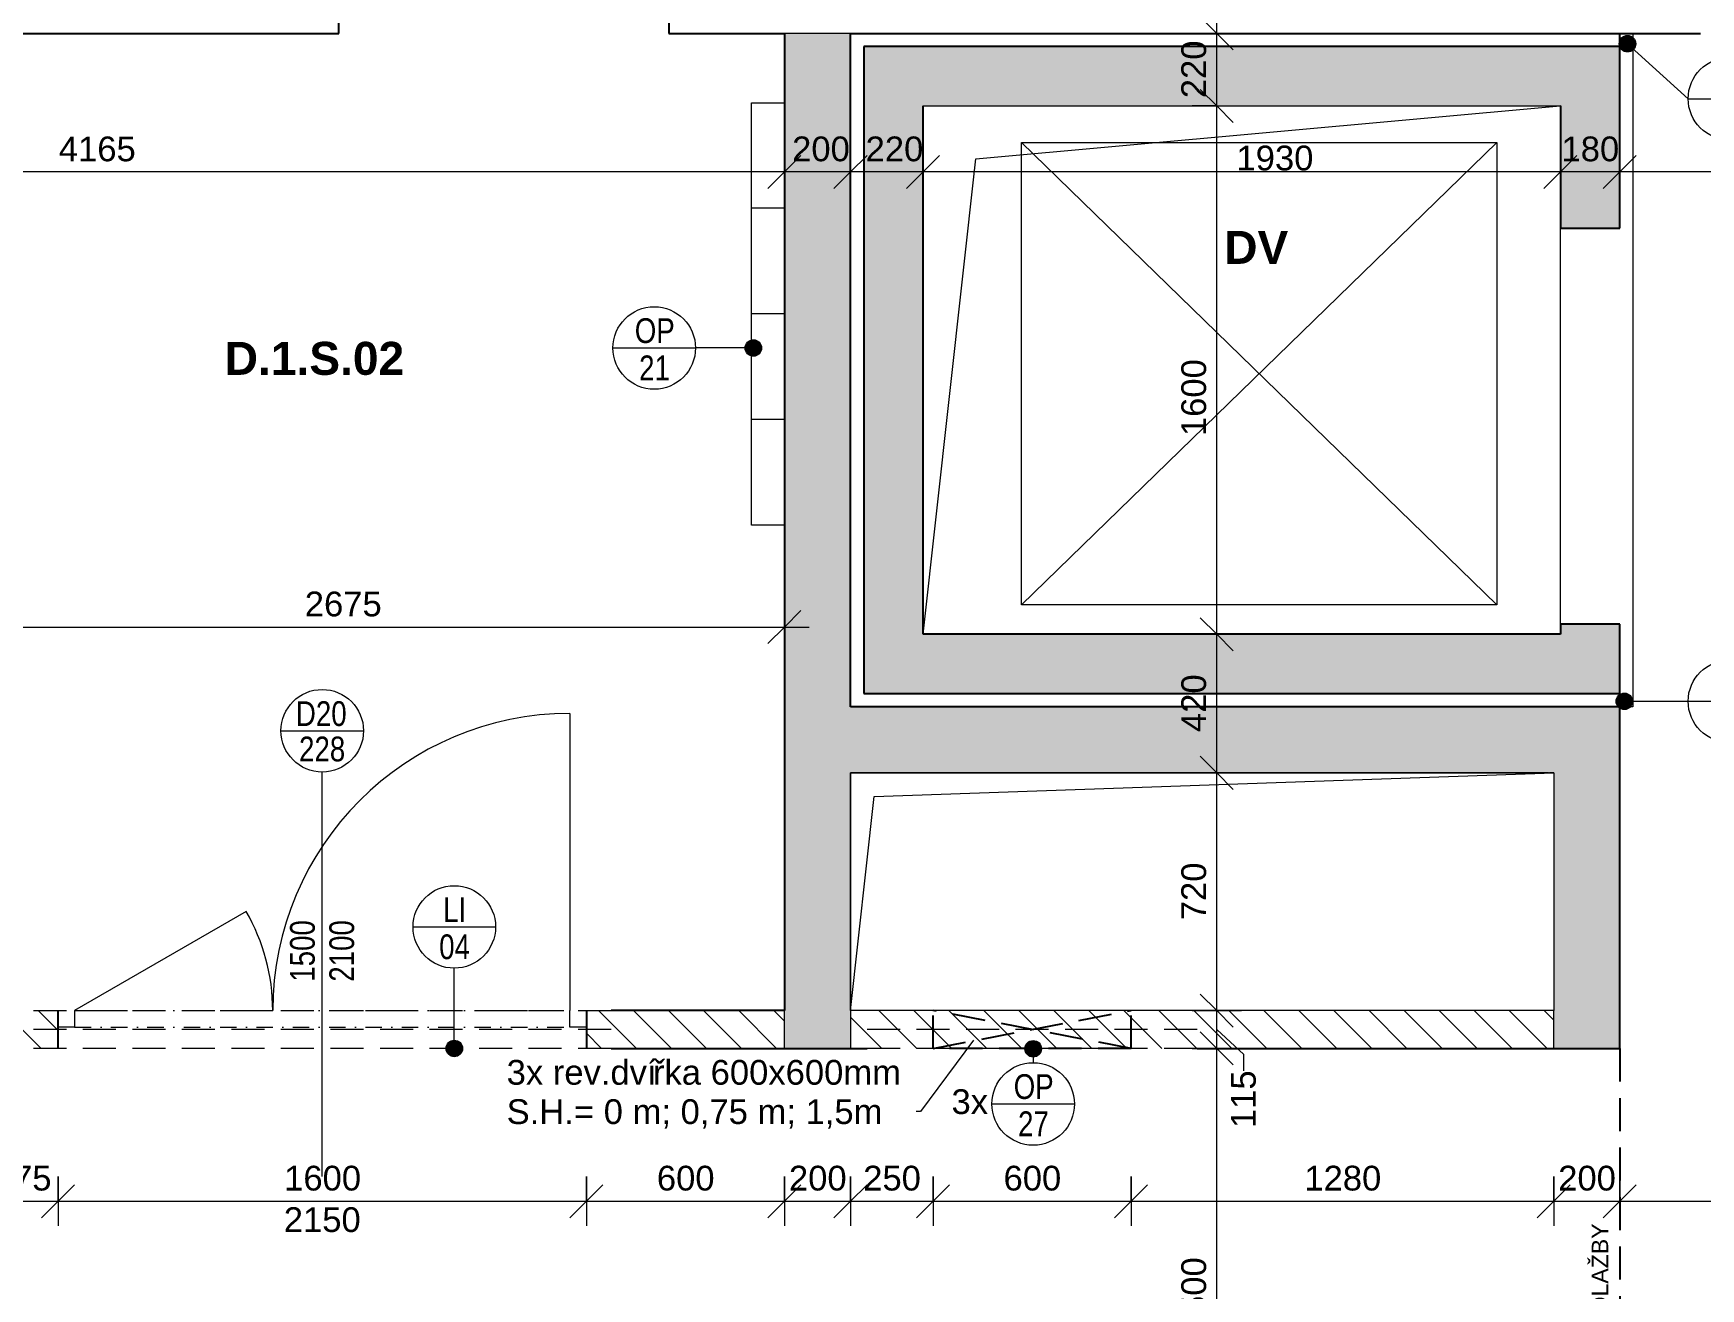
# Model space of a CAD drawing. Header units: millimetres. Extents: x -7705 to 38927, y -2985 to 72287.
# Drawn here: x 1673 to 6723, y 64927 to 68730 of the extents above; entities that cross this region are included whole.
import ezdxf

# ---------------------------------------------------------------- set-up
doc = ezdxf.new("R2010")
doc.units = ezdxf.units.MM
doc.linetypes.add('HA_Dash_3mm-S1mm', pattern=[150, 100, -50])
doc.linetypes.add('HA_DashDot_2_2mm-S0_6mm', pattern=[110, 50, -30, 0, -30])
for name, color, linetype, lineweight in [('A-____-____-DIMS', 9, 'Continuous', 5), ('A-____-____-DIMS-50', 9, 'Continuous', 5), ('A-AREA-____-IDEN', 9, 'Continuous', 9), ('A-AREA-____-OTLN', 9, 'Continuous', 5), ('A-DETL-____-HDLN', 9, 'HA_Dash_3mm-S1mm', 25), ('A-DETL-____-THIN', 9, 'Continuous', 9), ('A-DETL-GENF-OTLN', 9, 'Continuous', 9), ('A-DOOR-____-IDEN', 9, 'Continuous', 9), ('A-DOOR-____-MCUT', 9, 'HA_DashDot_2_2mm-S0_6mm', 9), ('A-DOOR-____-OTLN', 9, 'Continuous', 9), ('A-DOOR-FRAM-MCUT', 9, 'Continuous', 9), ('A-FLOR-____-OTLN', 9, 'Continuous', 9), ('A-GENM-____-HDLN', 9, 'HA_Dash_3mm-S1mm', 9), ('A-GENM-____-IDEN', 9, 'Continuous', 9), ('A-GENM-____-MCUT', 9, 'Continuous', 25), ('A-GENM-____-OTLN', 9, 'Continuous', 9), ('A-WALL-____-MCUT', 9, 'Continuous', 25), ('A-WALL-____-PATT', 9, 'Continuous', 25), ('G-____-____-TEXT', 9, 'Continuous', 5), ('I-WALL-____-MCUT', 9, 'Continuous', 25)]:
    doc.layers.add(name, color=color, linetype=linetype, lineweight=lineweight)
doc.styles.add('Arial_1', font='arial.ttf', dxfattribs={"height": 75})
doc.styles.add('Arial_2', font='arial.ttf', dxfattribs={"width": 0.8, "height": 75})
doc.styles.add('Arial_3', font='arial.ttf', dxfattribs={"height": 50})
doc.styles.add('Arial_B', font='arialbd.ttf', dxfattribs={"height": 100})
doc.dimstyles.new('Inner_Dimensions', dxfattribs={"dimscale": 304.8, "dimtxt": 76.519455, "dimasz": 0.328084, "dimexe": 0.246063, "dimexo": 0.0625, "dimgap": 0.032808, "dimtad": 1, "dimdec": 0, "dimzin": 0, "dimdsep": 46, "dimtxsty": 'Arial_1', "dimblk1": 'OBLIQUE', "dimblk2": 'OBLIQUE', "dimsah": 1, "dimcen": 0.09, "dimdle": 0.246063, "dimazin": 0, "dimtfac": 1, "dimtdec": 4, "dimtix": 1, "dimtmove": 0, "dimatfit": 3, "dimfxl": 0.246063, "dimfxlon": 1, "dimtvp": 1, "dimtolj": 1, "dimtzin": 0, "dimlwd": 9, "dimlwe": 9, "dimarcsym": 2})
doc.dimstyles.new('Inner_Dimensions_1', dxfattribs={"dimscale": 304.8, "dimtxt": 76.519455, "dimasz": 0.328084, "dimexe": 0.246063, "dimexo": 0.0625, "dimgap": 0.032808, "dimtad": 1, "dimdec": 0, "dimzin": 0, "dimdsep": 46, "dimtxsty": 'Arial_1', "dimblk1": 'OBLIQUE', "dimblk2": 'OBLIQUE', "dimsah": 1, "dimcen": 0.09, "dimdle": 0.246063, "dimazin": 0, "dimtfac": 1, "dimtdec": 4, "dimtix": 1, "dimtmove": 2, "dimatfit": 3, "dimfxl": 0.246063, "dimfxlon": 1, "dimtvp": 1, "dimtolj": 1, "dimtzin": 0, "dimlwd": 9, "dimlwe": 9, "dimarcsym": 2})
doc.dimstyles.new('Inner_Dimensions_2', dxfattribs={"dimscale": 304.8, "dimtxt": 76.519455, "dimasz": 0.328084, "dimexe": 0.246063, "dimexo": 0.0625, "dimgap": 0.032808, "dimtad": 1, "dimdec": 0, "dimzin": 0, "dimdsep": 46, "dimtxsty": 'Arial_1', "dimblk1": 'OBLIQUE', "dimblk2": 'OBLIQUE', "dimsah": 1, "dimcen": 0.09, "dimdle": 0.246063, "dimazin": 0, "dimtfac": 1, "dimtdec": 4, "dimtix": 1, "dimtmove": 1, "dimatfit": 3, "dimfxl": 0.246063, "dimfxlon": 1, "dimtvp": 1, "dimtolj": 1, "dimtzin": 0, "dimlwd": 9, "dimlwe": 9, "dimarcsym": 2})
pattern_1 = [(135, (0, 0), (-53.03301, -53.03301), [])]

# ---------------------------------------------------------------- blocks, each defined once
blk = doc.blocks.new('HA_DR_Double_Swing_Solid_wCasing - In_OBJ_1500x2100_900-1771115-DPS_1NP-D')
at = {"layer": 'A-DOOR-____-MCUT'}
for p, q in [((-750, 57.5), (750, 57.5)), ((-750, 7.5), (750, 7.5))]:
    blk.add_line(p, q, dxfattribs=at)
at = {"layer": 'A-DOOR-____-OTLN', "lineweight": 5}
for p, q in [((750, 957.5), (750, 57.5)), ((-230.4, 357.5), (-749.9, 57.5))]:
    blk.add_line(p, q, dxfattribs=at)
for centre, radius, start, end in [((750, 57.5), 900, 90, 180), ((-750, 57.5), 600, 0, 30)]:
    blk.add_arc(centre, radius, start, end, dxfattribs=at)
at = {"layer": 'A-DOOR-FRAM-MCUT'}
for p, q in [((-750, 57.5), (-750, 7.5)), ((750, 7.5), (750, 57.5)), ((-750, 7.5), (-800, 7.5)), ((800, 7.5), (750, 7.5))]:
    blk.add_line(p, q, dxfattribs=at)
blk = doc.blocks.new('HA_GM_Shaft_Rectangle - Default-1938920-DPS_1NP-D')
at = {"layer": 'A-DETL-GENF-OTLN'}
for p, q in [((160, -160), (1930, 0)), ((0, -1600.2), (160, -160))]:
    blk.add_line(p, q, dxfattribs=at)
at = {"layer": 'A-GENM-____-OTLN'}
for p, q in [((0, -1600.2), (0, 0)), ((0, 0), (1930, 0)), ((1930, 0), (1930, -1600.2)), ((1930, -1600.2), (0, -1600.2))]:
    blk.add_line(p, q, dxfattribs=at)
blk = doc.blocks.new('TB_Porotherm KP11_5_1750mm - TB_Porotherm KP11_5_1750mm-1842302-DPS_1NP-D')
at = {"layer": 'A-GENM-____-HDLN'}
for p, q in [((-875, 57.5), (875, 57.5)), ((-875, 0), (875, 0)), ((875, -57.5), (-875, -57.5))]:
    blk.add_line(p, q, dxfattribs=at)
blk = doc.blocks.new('HA_GM_Shaft_Rectangle - Default-1943181-DPS_1NP-D')
at = {"layer": 'A-DETL-GENF-OTLN'}
for p, q in [((72, -72), (2130, 0)), ((0, -720), (72, -72))]:
    blk.add_line(p, q, dxfattribs=at)
at = {"layer": 'A-GENM-____-OTLN'}
for p, q in [((0, -720), (0, 0)), ((0, 0), (2130, 0)), ((2130, 0), (2130, -720)), ((2130, -720), (0, -720))]:
    blk.add_line(p, q, dxfattribs=at)
blk = doc.blocks.new('HA_GM_Opening_Rectangle_WallBased - Default-1970107-DPS_1NP-D')
at = {"layer": 'A-GENM-____-MCUT', "linetype": 'HA_Dash_3mm-S1mm'}
for p, q in [((-175, 57.5), (424.7, -57.5)), ((-175, 57.5), (-175, -57.5)), ((-175, 57.5), (425, 57.5)), ((425, 57.5), (-174.7, -57.5)), ((425, 57.5), (425, -57.5))]:
    blk.add_line(p, q, dxfattribs=at)
blk = doc.blocks.new('TB_Porotherm KP11_5_1000mm - TB_Porotherm KP11_5_1000mm-V9-DPS_1NP-D')
at = {"layer": 'A-GENM-____-HDLN'}
for p, q in [((-500, 57.5), (500, 57.5)), ((-500, 0), (500, 0))]:
    blk.add_line(p, q, dxfattribs=at)
blk = doc.blocks.new('DIMBLOCK52-DPS_1NP-D')
at = {"layer": 'A-____-____-DIMS-50', "lineweight": 9}
for p, q in [((5257.6, 65654.9), (5207.6, 65704.9)), ((5182.6, 65654.9), (5332.6, 65654.9)), ((5257.6, 65654.9), (5182.6, 65654.9)), ((5257.6, 64154.9), (5257.6, 65654.9)), ((5257.6, 65654.9), (5307.6, 65604.9)), ((5257.6, 64154.9), (5207.6, 64204.9)), ((5182.6, 64154.9), (5332.6, 64154.9)), ((5257.6, 64154.9), (5182.6, 64154.9)), ((5257.6, 64154.9), (5307.6, 64104.9))]:
    blk.add_line(p, q, dxfattribs=at)
at = {"layer": 'A-____-____-DIMS-50', "color": 0, "lineweight": 9, "insert": (5150.2, 64789.5), "char_height": 75, "width": 276.883, "attachment_point": 1, "rotation": 90, "line_spacing_factor": 0.941778, "style": 'Arial_1'}
blk.add_mtext('1500', dxfattribs=at)
blk = doc.blocks.new('_Oblique')
at = {"color": 0, "linetype": 'ByBlock', "lineweight": -2}
blk.add_line((-0.5, -0.5), (0.5, 0.5), dxfattribs=at)
blk = doc.blocks.new('DIMBLOCK53-DPS_1NP-D')
at = {"layer": 'A-____-____-DIMS-50', "lineweight": 9}
for p, q in [((5257.6, 65769.9), (5207.6, 65819.9)), ((5182.6, 65769.9), (5332.6, 65769.9)), ((5257.6, 65769.9), (5182.6, 65769.9)), ((5257.6, 65654.9), (5257.6, 65769.9)), ((5257.6, 65769.9), (5307.6, 65719.9)), ((5257.6, 65654.9), (5207.6, 65704.9)), ((5339.1, 65636.9), (5257.6, 65712.4)), ((5182.6, 65654.9), (5332.6, 65654.9)), ((5257.6, 65654.9), (5182.6, 65654.9)), ((5257.6, 65654.9), (5307.6, 65604.9)), ((5339.1, 65586.9), (5339.1, 65636.9))]:
    blk.add_line(p, q, dxfattribs=at)
at = {"layer": 'A-____-____-DIMS-50', "color": 0, "lineweight": 9, "insert": (5300.6, 65413.8), "char_height": 75, "width": 207.662, "attachment_point": 1, "rotation": 90, "line_spacing_factor": 0.941778, "style": 'Arial_1'}
blk.add_mtext('115', dxfattribs=at)
blk = doc.blocks.new('DIMBLOCK54-DPS_1NP-D')
at = {"layer": 'A-____-____-DIMS-50', "lineweight": 9}
for p, q in [((5257.6, 66489.9), (5207.6, 66539.9)), ((5182.6, 66489.9), (5332.6, 66489.9)), ((5257.6, 66489.9), (5182.6, 66489.9)), ((5257.6, 65769.9), (5257.6, 66489.9)), ((5257.6, 66489.9), (5307.6, 66439.9)), ((5257.6, 65769.9), (5207.6, 65819.9)), ((5182.6, 65769.9), (5332.6, 65769.9)), ((5257.6, 65769.9), (5182.6, 65769.9)), ((5257.6, 65769.9), (5307.6, 65719.9))]:
    blk.add_line(p, q, dxfattribs=at)
at = {"layer": 'A-____-____-DIMS-50', "color": 0, "lineweight": 9, "insert": (5150.2, 66043.4), "char_height": 75, "width": 207.662, "attachment_point": 1, "rotation": 90, "line_spacing_factor": 0.941778, "style": 'Arial_1'}
blk.add_mtext('720', dxfattribs=at)
blk = doc.blocks.new('DIMBLOCK55-DPS_1NP-D')
at = {"layer": 'A-____-____-DIMS-50', "lineweight": 9}
for p, q in [((5257.6, 66909.9), (5207.6, 66959.9)), ((5182.6, 66909.9), (5332.6, 66909.9)), ((5257.6, 66909.9), (5182.6, 66909.9)), ((5257.6, 66489.9), (5257.6, 66909.9)), ((5257.6, 66909.9), (5307.6, 66859.9)), ((5257.6, 66489.9), (5207.6, 66539.9)), ((5182.6, 66489.9), (5332.6, 66489.9)), ((5257.6, 66489.9), (5182.6, 66489.9)), ((5257.6, 66489.9), (5307.6, 66439.9))]:
    blk.add_line(p, q, dxfattribs=at)
at = {"layer": 'A-____-____-DIMS-50', "color": 0, "lineweight": 9, "insert": (5150.2, 66613.4), "char_height": 75, "width": 207.662, "attachment_point": 1, "rotation": 90, "line_spacing_factor": 0.941778, "style": 'Arial_1'}
blk.add_mtext('420', dxfattribs=at)
blk = doc.blocks.new('DIMBLOCK56-DPS_1NP-D')
at = {"layer": 'A-____-____-DIMS-50', "lineweight": 9}
for p, q in [((5257.6, 68509.9), (5207.6, 68559.9)), ((5182.6, 68509.9), (5332.6, 68509.9)), ((5257.6, 68509.9), (5182.6, 68509.9)), ((5257.6, 66909.9), (5257.6, 68509.9)), ((5257.6, 68509.9), (5307.6, 68459.9)), ((5257.6, 66909.9), (5207.6, 66959.9)), ((5182.6, 66909.9), (5332.6, 66909.9)), ((5257.6, 66909.9), (5182.6, 66909.9)), ((5257.6, 66909.9), (5307.6, 66859.9))]:
    blk.add_line(p, q, dxfattribs=at)
at = {"layer": 'A-____-____-DIMS-50', "color": 0, "lineweight": 9, "insert": (5150.2, 67509.9), "char_height": 75, "width": 276.883, "attachment_point": 1, "rotation": 90, "line_spacing_factor": 0.941778, "style": 'Arial_1'}
blk.add_mtext('1600', dxfattribs=at)
blk = doc.blocks.new('DIMBLOCK57-DPS_1NP-D')
at = {"layer": 'A-____-____-DIMS-50', "lineweight": 9}
for p, q in [((5257.6, 68509.9), (5257.6, 68804.9)), ((5257.6, 68729.9), (5207.6, 68779.9)), ((5182.6, 68729.9), (5332.6, 68729.9)), ((5257.6, 68729.9), (5182.6, 68729.9)), ((5257.6, 68729.9), (5307.6, 68679.9)), ((5257.6, 68509.9), (5207.6, 68559.9)), ((5182.6, 68509.9), (5332.6, 68509.9)), ((5257.6, 68509.9), (5182.6, 68509.9)), ((5257.6, 68509.9), (5307.6, 68459.9))]:
    blk.add_line(p, q, dxfattribs=at)
at = {"layer": 'A-____-____-DIMS-50', "color": 0, "lineweight": 9, "insert": (5150.2, 68533.4), "char_height": 75, "width": 207.662, "attachment_point": 1, "rotation": 90, "line_spacing_factor": 0.941778, "style": 'Arial_1'}
blk.add_mtext('220', dxfattribs=at)
blk = doc.blocks.new('DIMBLOCK65-DPS_1NP-D')
at = {"layer": 'A-____-____-DIMS-50', "lineweight": 9}
for p, q in [((6478.2, 68235.1), (6478.2, 68385.1)), ((8278.2, 68235.1), (8278.2, 68385.1)), ((6478.2, 68310.1), (6528.2, 68360.1)), ((8278.2, 68310.1), (8328.2, 68360.1)), ((6478.2, 68310.1), (6428.2, 68260.1)), ((8278.2, 68310.1), (6478.2, 68310.1)), ((6478.2, 68310.1), (6478.2, 68235.1)), ((8278.2, 68310.1), (8228.2, 68260.1)), ((8278.2, 68310.1), (8278.2, 68235.1))]:
    blk.add_line(p, q, dxfattribs=at)
at = {"layer": 'A-____-____-DIMS-50', "color": 0, "lineweight": 9, "insert": (7020.7, 68417.4), "char_height": 75, "width": 276.883, "attachment_point": 1, "line_spacing_factor": 0.941778, "style": 'Arial_1'}
blk.add_mtext('1800', dxfattribs=at)
blk = doc.blocks.new('DIMBLOCK66-DPS_1NP-D')
at = {"layer": 'A-____-____-DIMS-50', "lineweight": 9}
for p, q in [((6298.2, 68235.1), (6298.2, 68385.1)), ((6478.2, 68235.1), (6478.2, 68385.1)), ((6298.2, 68310.1), (6348.2, 68360.1)), ((6478.2, 68310.1), (6528.2, 68360.1)), ((6298.2, 68310.1), (6248.2, 68260.1)), ((6478.2, 68310.1), (6298.2, 68310.1)), ((6298.2, 68310.1), (6298.2, 68235.1)), ((6478.2, 68310.1), (6428.2, 68260.1)), ((6478.2, 68310.1), (6478.2, 68235.1))]:
    blk.add_line(p, q, dxfattribs=at)
at = {"layer": 'A-____-____-DIMS-50', "color": 0, "lineweight": 9, "insert": (6301.7, 68417.4), "char_height": 75, "width": 207.662, "attachment_point": 1, "line_spacing_factor": 0.941778, "style": 'Arial_1'}
blk.add_mtext('180', dxfattribs=at)
blk = doc.blocks.new('DIMBLOCK67-DPS_1NP-D')
at = {"layer": 'A-____-____-DIMS-50', "lineweight": 9}
for p, q in [((4368.2, 68235.1), (4368.2, 68385.1)), ((6298.2, 68235.1), (6298.2, 68385.1)), ((4368.2, 68310.1), (4418.2, 68360.1)), ((6298.2, 68310.1), (6348.2, 68360.1)), ((4368.2, 68310.1), (4318.2, 68260.1)), ((6298.2, 68310.1), (4368.2, 68310.1)), ((4368.2, 68310.1), (4368.2, 68235.1)), ((6298.2, 68310.1), (6248.2, 68260.1)), ((6298.2, 68310.1), (6298.2, 68235.1))]:
    blk.add_line(p, q, dxfattribs=at)
at = {"layer": 'A-____-____-DIMS-50', "color": 0, "lineweight": 9, "insert": (5317.2, 68389.8), "char_height": 75, "width": 276.883, "attachment_point": 1, "line_spacing_factor": 0.941778, "style": 'Arial_1'}
blk.add_mtext('1930', dxfattribs=at)
blk = doc.blocks.new('DIMBLOCK68-DPS_1NP-D')
at = {"layer": 'A-____-____-DIMS-50', "lineweight": 9}
for p, q in [((4148.2, 68235.1), (4148.2, 68385.1)), ((4368.2, 68235.1), (4368.2, 68385.1)), ((4148.2, 68310.1), (4198.2, 68360.1)), ((4368.2, 68310.1), (4418.2, 68360.1)), ((4148.2, 68310.1), (4098.2, 68260.1)), ((4368.2, 68310.1), (4148.2, 68310.1)), ((4148.2, 68310.1), (4148.2, 68235.1)), ((4368.2, 68310.1), (4318.2, 68260.1)), ((4368.2, 68310.1), (4368.2, 68235.1))]:
    blk.add_line(p, q, dxfattribs=at)
at = {"layer": 'A-____-____-DIMS-50', "color": 0, "lineweight": 9, "insert": (4193.9, 68417.4), "char_height": 75, "width": 207.662, "attachment_point": 1, "line_spacing_factor": 0.941778, "style": 'Arial_1'}
blk.add_mtext('220', dxfattribs=at)
blk = doc.blocks.new('DIMBLOCK69-DPS_1NP-D')
at = {"layer": 'A-____-____-DIMS-50', "lineweight": 9}
for p, q in [((3948.2, 68235.1), (3948.2, 68385.1)), ((4148.2, 68235.1), (4148.2, 68385.1)), ((3948.2, 68310.1), (3998.2, 68360.1)), ((4148.2, 68310.1), (4198.2, 68360.1)), ((3948.2, 68310.1), (3898.2, 68260.1)), ((4148.2, 68310.1), (3948.2, 68310.1)), ((3948.2, 68310.1), (3948.2, 68235.1)), ((4148.2, 68310.1), (4098.2, 68260.1)), ((4148.2, 68310.1), (4148.2, 68235.1))]:
    blk.add_line(p, q, dxfattribs=at)
at = {"layer": 'A-____-____-DIMS-50', "color": 0, "lineweight": 9, "insert": (3971.4, 68417.4), "char_height": 75, "width": 207.662, "attachment_point": 1, "line_spacing_factor": 0.941778, "style": 'Arial_1'}
blk.add_mtext('200', dxfattribs=at)
blk = doc.blocks.new('DIMBLOCK70-DPS_1NP-D')
at = {"layer": 'A-____-____-DIMS-50', "lineweight": 9}
for p, q in [((-216.8, 68235.1), (-216.8, 68385.1)), ((3948.2, 68235.1), (3948.2, 68385.1)), ((-216.8, 68310.1), (-166.8, 68360.1)), ((3948.2, 68310.1), (3998.2, 68360.1)), ((3948.2, 68310.1), (-291.8, 68310.1)), ((-216.8, 68310.1), (-266.8, 68260.1)), ((-216.8, 68310.1), (-216.8, 68235.1)), ((3948.2, 68310.1), (3898.2, 68260.1)), ((3948.2, 68310.1), (3948.2, 68235.1))]:
    blk.add_line(p, q, dxfattribs=at)
at = {"layer": 'A-____-____-DIMS-50', "color": 0, "lineweight": 9, "insert": (1750.3, 68417.4), "char_height": 75, "width": 276.883, "attachment_point": 1, "line_spacing_factor": 0.941778, "style": 'Arial_1'}
blk.add_mtext('4165', dxfattribs=at)
blk = doc.blocks.new('HA_TAG_Door_TypeMark_wDimensions - Scale50_Left with Bouble-921048-DPS_1NP-D')
at = {"layer": 'A-DOOR-____-IDEN'}
for p, q in [((-2.5, 22), (2.5, 22)), ((0, -5), (0, 19.5))]:
    blk.add_line(p, q, dxfattribs=at)
blk.add_circle((0, 22), 2.5, dxfattribs=at)
blk = doc.blocks.new('DIMBLOCK147-DPS_1NP-D')
at = {"layer": 'A-____-____-DIMS-50', "lineweight": 9}
for p, q in [((1273.2, 66856.6), (1273.2, 67006.6)), ((1273.2, 66931.6), (1323.2, 66981.6)), ((3948.2, 67006.6), (3948.2, 66856.6)), ((3948.2, 66931.6), (3948.2, 67006.6)), ((3948.2, 66931.6), (3998.2, 66981.6)), ((1273.2, 66931.6), (1223.2, 66881.6)), ((1273.2, 66931.6), (4023.2, 66931.6)), ((1273.2, 66931.6), (1273.2, 66856.6)), ((3948.2, 66931.6), (3898.2, 66881.6))]:
    blk.add_line(p, q, dxfattribs=at)
at = {"layer": 'A-____-____-DIMS-50', "color": 0, "lineweight": 9, "insert": (2495.3, 67038.9), "char_height": 75, "width": 276.883, "attachment_point": 1, "line_spacing_factor": 0.941778, "style": 'Arial_1'}
blk.add_mtext('2675', dxfattribs=at)
blk = doc.blocks.new('HA_TAG_GM_Products - Generic-588599-DPS_1NP-D')
at = {"layer": 'A-GENM-____-IDEN'}
blk.add_line((-2.5, 0), (2.5, 0), dxfattribs=at)
blk.add_circle((0, 0), 2.5, dxfattribs=at)
blk = doc.blocks.new('DIMBLOCK315-DPS_1NP-D')
at = {"layer": 'A-____-____-DIMS-50', "lineweight": 9}
for p, q in [((1273.2, 65267.4), (1273.2, 65117.4)), ((1273.2, 65192.4), (1273.2, 65267.4)), ((1748.2, 65267.4), (1748.2, 65117.4)), ((1748.2, 65192.4), (1748.2, 65267.4)), ((1273.2, 65192.4), (1323.2, 65242.4)), ((1748.2, 65192.4), (1798.2, 65242.4)), ((1198.2, 65192.4), (1748.2, 65192.4)), ((1273.2, 65192.4), (1223.2, 65142.4)), ((1748.2, 65192.4), (1698.2, 65142.4))]:
    blk.add_line(p, q, dxfattribs=at)
at = {"layer": 'A-____-____-DIMS-50', "color": 0, "lineweight": 9, "insert": (1553.4, 65299.7), "char_height": 75, "width": 207.662, "attachment_point": 1, "line_spacing_factor": 0.941778, "style": 'Arial_1'}
blk.add_mtext('475', dxfattribs=at)
blk = doc.blocks.new('DIMBLOCK316-DPS_1NP-D')
at = {"layer": 'A-____-____-DIMS-50', "lineweight": 9}
for p, q in [((1748.2, 65267.4), (1748.2, 65117.4)), ((1748.2, 65192.4), (1748.2, 65267.4)), ((3348.2, 65267.4), (3348.2, 65117.4)), ((3348.2, 65192.4), (3348.2, 65267.4)), ((1748.2, 65192.4), (1798.2, 65242.4)), ((3348.2, 65192.4), (3398.2, 65242.4)), ((1748.2, 65192.4), (1698.2, 65142.4)), ((1748.2, 65192.4), (3348.2, 65192.4)), ((3348.2, 65192.4), (3298.2, 65142.4))]:
    blk.add_line(p, q, dxfattribs=at)
at = {"layer": 'A-____-____-DIMS-50', "color": 0, "lineweight": 9, "insert": (2432.8, 65299.7), "char_height": 75, "width": 276.883, "attachment_point": 1, "line_spacing_factor": 0.941778, "style": 'Arial_1'}
blk.add_mtext('1600', dxfattribs=at)
blk = doc.blocks.new('DIMBLOCK317-DPS_1NP-D')
at = {"layer": 'A-____-____-DIMS-50', "lineweight": 9}
for p, q in [((3348.2, 65267.4), (3348.2, 65117.4)), ((3348.2, 65192.4), (3348.2, 65267.4)), ((3948.2, 65267.4), (3948.2, 65117.4)), ((3948.2, 65192.4), (3948.2, 65267.4)), ((3348.2, 65192.4), (3398.2, 65242.4)), ((3948.2, 65192.4), (3998.2, 65242.4)), ((3348.2, 65192.4), (3298.2, 65142.4)), ((3348.2, 65192.4), (3948.2, 65192.4)), ((3948.2, 65192.4), (3898.2, 65142.4))]:
    blk.add_line(p, q, dxfattribs=at)
at = {"layer": 'A-____-____-DIMS-50', "color": 0, "lineweight": 9, "insert": (3561.7, 65299.7), "char_height": 75, "width": 207.662, "attachment_point": 1, "line_spacing_factor": 0.941778, "style": 'Arial_1'}
blk.add_mtext('600', dxfattribs=at)
blk = doc.blocks.new('DIMBLOCK318-DPS_1NP-D')
at = {"layer": 'A-____-____-DIMS-50', "lineweight": 9}
for p, q in [((3948.2, 65267.4), (3948.2, 65117.4)), ((3948.2, 65192.4), (3948.2, 65267.4)), ((4148.2, 65267.4), (4148.2, 65117.4)), ((4148.2, 65192.4), (4148.2, 65267.4)), ((3948.2, 65192.4), (3998.2, 65242.4)), ((4148.2, 65192.4), (4198.2, 65242.4)), ((3948.2, 65192.4), (3898.2, 65142.4)), ((3948.2, 65192.4), (4148.2, 65192.4)), ((4148.2, 65192.4), (4098.2, 65142.4))]:
    blk.add_line(p, q, dxfattribs=at)
at = {"layer": 'A-____-____-DIMS-50', "color": 0, "lineweight": 9, "insert": (3961.7, 65299.7), "char_height": 75, "width": 207.662, "attachment_point": 1, "line_spacing_factor": 0.941778, "style": 'Arial_1'}
blk.add_mtext('200', dxfattribs=at)
blk = doc.blocks.new('DIMBLOCK319-DPS_1NP-D')
at = {"layer": 'A-____-____-DIMS-50', "lineweight": 9}
for p, q in [((4148.2, 65267.4), (4148.2, 65117.4)), ((4148.2, 65192.4), (4148.2, 65267.4)), ((4398.2, 65267.4), (4398.2, 65117.4)), ((4398.2, 65192.4), (4398.2, 65267.4)), ((4148.2, 65192.4), (4198.2, 65242.4)), ((4398.2, 65192.4), (4448.2, 65242.4)), ((4148.2, 65192.4), (4098.2, 65142.4)), ((4148.2, 65192.4), (4398.2, 65192.4)), ((4398.2, 65192.4), (4348.2, 65142.4))]:
    blk.add_line(p, q, dxfattribs=at)
at = {"layer": 'A-____-____-DIMS-50', "color": 0, "lineweight": 9, "insert": (4186.7, 65299.7), "char_height": 75, "width": 207.662, "attachment_point": 1, "line_spacing_factor": 0.941778, "style": 'Arial_1'}
blk.add_mtext('250', dxfattribs=at)
blk = doc.blocks.new('DIMBLOCK320-DPS_1NP-D')
at = {"layer": 'A-____-____-DIMS-50', "lineweight": 9}
for p, q in [((4398.2, 65267.4), (4398.2, 65117.4)), ((4398.2, 65192.4), (4398.2, 65267.4)), ((4998.2, 65267.4), (4998.2, 65117.4)), ((4998.2, 65192.4), (4998.2, 65267.4)), ((4398.2, 65192.4), (4448.2, 65242.4)), ((4998.2, 65192.4), (5048.2, 65242.4)), ((4398.2, 65192.4), (4348.2, 65142.4)), ((4398.2, 65192.4), (4998.2, 65192.4)), ((4998.2, 65192.4), (4948.2, 65142.4))]:
    blk.add_line(p, q, dxfattribs=at)
at = {"layer": 'A-____-____-DIMS-50', "color": 0, "lineweight": 9, "insert": (4611.7, 65299.7), "char_height": 75, "width": 207.662, "attachment_point": 1, "line_spacing_factor": 0.941778, "style": 'Arial_1'}
blk.add_mtext('600', dxfattribs=at)
blk = doc.blocks.new('DIMBLOCK321-DPS_1NP-D')
at = {"layer": 'A-____-____-DIMS-50', "lineweight": 9}
for p, q in [((4998.2, 65267.4), (4998.2, 65117.4)), ((4998.2, 65192.4), (4998.2, 65267.4)), ((6278.2, 65267.4), (6278.2, 65117.4)), ((6278.2, 65192.4), (6278.2, 65267.4)), ((4998.2, 65192.4), (5048.2, 65242.4)), ((6278.2, 65192.4), (6328.2, 65242.4)), ((4998.2, 65192.4), (4948.2, 65142.4)), ((4998.2, 65192.4), (6278.2, 65192.4)), ((6278.2, 65192.4), (6228.2, 65142.4))]:
    blk.add_line(p, q, dxfattribs=at)
at = {"layer": 'A-____-____-DIMS-50', "color": 0, "lineweight": 9, "insert": (5522.8, 65299.7), "char_height": 75, "width": 276.883, "attachment_point": 1, "line_spacing_factor": 0.941778, "style": 'Arial_1'}
blk.add_mtext('1280', dxfattribs=at)
blk = doc.blocks.new('DIMBLOCK322-DPS_1NP-D')
at = {"layer": 'A-____-____-DIMS-50', "lineweight": 9}
for p, q in [((6278.2, 65267.4), (6278.2, 65117.4)), ((6278.2, 65192.4), (6278.2, 65267.4)), ((6478.2, 65267.4), (6478.2, 65117.4)), ((6478.2, 65192.4), (6478.2, 65267.4)), ((6278.2, 65192.4), (6328.2, 65242.4)), ((6478.2, 65192.4), (6528.2, 65242.4)), ((6278.2, 65192.4), (6228.2, 65142.4)), ((6278.2, 65192.4), (6478.2, 65192.4)), ((6478.2, 65192.4), (6428.2, 65142.4))]:
    blk.add_line(p, q, dxfattribs=at)
at = {"layer": 'A-____-____-DIMS-50', "color": 0, "lineweight": 9, "insert": (6291.7, 65299.7), "char_height": 75, "width": 207.662, "attachment_point": 1, "line_spacing_factor": 0.941778, "style": 'Arial_1'}
blk.add_mtext('200', dxfattribs=at)
blk = doc.blocks.new('DIMBLOCK323-DPS_1NP-D')
at = {"layer": 'A-____-____-DIMS-50', "lineweight": 9}
for p, q in [((6478.2, 65267.4), (6478.2, 65117.4)), ((6478.2, 65192.4), (6478.2, 65267.4)), ((8278.2, 65267.4), (8278.2, 65117.4)), ((8278.2, 65192.4), (8278.2, 65267.4)), ((6478.2, 65192.4), (6528.2, 65242.4)), ((8278.2, 65192.4), (8328.2, 65242.4)), ((6478.2, 65192.4), (6428.2, 65142.4)), ((6478.2, 65192.4), (8278.2, 65192.4)), ((8278.2, 65192.4), (8228.2, 65142.4))]:
    blk.add_line(p, q, dxfattribs=at)
at = {"layer": 'A-____-____-DIMS-50', "color": 0, "lineweight": 9, "insert": (7262.8, 65299.7), "char_height": 75, "width": 276.883, "attachment_point": 1, "line_spacing_factor": 0.941778, "style": 'Arial_1'}
blk.add_mtext('1800', dxfattribs=at)

msp = doc.modelspace()

# ---------------------------------------------------------------- hatches: boundary and pattern name
at = {"layer": 'A-GENM-____-IDEN'}
h = msp.add_hatch(color=256, dxfattribs=at)
edge = h.paths.add_edge_path()
edge.add_arc((6501.6, 68698.4), 25, 0, 360)
h = msp.add_hatch(color=256, dxfattribs=at)
edge = h.paths.add_edge_path()
edge.add_arc((3854, 67776.8), 25, 0, 360)
h = msp.add_hatch(color=256, dxfattribs=at)
edge = h.paths.add_edge_path()
edge.add_arc((6492.1, 66706.6), 25, 0, 360)
h = msp.add_hatch(color=256, dxfattribs=at)
edge = h.paths.add_edge_path()
edge.add_arc((2948.2, 65654.9), 25, 0, 360)
h = msp.add_hatch(color=256, dxfattribs=at)
edge = h.paths.add_edge_path()
edge.add_arc((4701.5, 65653.9), 25, 0, 360)
at = {"layer": 'A-WALL-____-PATT', "lineweight": 9}
for points in [[(3948.2, 65654.9), (4148.2, 65654.9), (4148.2, 68729.9), (3948.2, 68729.9), (3948.2, 65769.9)], [(4188.2, 66909.9), (4368.2, 66909.9), (4368.2, 68689.9), (4188.2, 68689.9)], [(6298.2, 68509.9), (6298.2, 68689.9), (4368.2, 68689.9), (4368.2, 68509.9), (4620.8, 68509.9)], [(4188.2, 66729.9), (6298.2, 66729.9), (6298.2, 66909.9), (4188.2, 66909.9), (4188.2, 66740.7)], [(6278.2, 66489.9), (6278.2, 66689.9), (4148.2, 66689.9), (4148.2, 66489.9), (4620.8, 66489.9)], [(6478.2, 65654.9), (6478.2, 66689.9), (6278.2, 66689.9), (6278.2, 65654.9)]]:
    msp.add_hatch(color=256, dxfattribs=at).paths.add_polyline_path(points)
h = msp.add_hatch(color=256, dxfattribs=at)
h.paths.add_polyline_path([(6478.2, 66729.9), (6478.2, 66939.9), (6298.2, 66939.9), (6298.2, 66729.9)])
h.paths.add_polyline_path([(6478.2, 68139.9), (6478.2, 68689.9), (6298.2, 68689.9), (6298.2, 68139.9)])
at = {"layer": 'A-WALL-____-PATT', "lineweight": 5}
h = msp.add_hatch(dxfattribs=at)
h.set_pattern_fill('FP_3', color=256, style=0, pattern_type=2)
h.set_pattern_definition(pattern_1)
h.paths.add_polyline_path([(1273.2, 65654.9), (1748.2, 65654.9), (1748.2, 65769.9), (1273.2, 65769.9)])
h.paths.add_polyline_path([(3348.2, 65654.9), (3948.2, 65654.9), (3948.2, 65769.9), (3348.2, 65769.9)])
h = msp.add_hatch(dxfattribs=at)
h.set_pattern_fill('FP_3', color=256, style=0, pattern_type=2)
h.set_pattern_definition(pattern_1)
h.paths.add_polyline_path([(4620.8, 65654.9), (6278.2, 65654.9), (6278.2, 65769.9), (4148.2, 65769.9), (4148.2, 65654.9), (4398.2, 65654.9)])

# ---------------------------------------------------------------- linework, layer by layer
at = {"layer": 'A-AREA-____-OTLN', "lineweight": 25}
msp.add_line((6478.2, 68689.9), (6478.2, 68729.9), dxfattribs=at)
at = {"layer": 'A-DETL-____-HDLN'}
msp.add_line((6478.2, 65654.9), (6478.2, 64154.9), dxfattribs=at)
at = {"layer": 'A-DETL-____-THIN'}
for p, q in [((3848.2, 68519.9), (3948.2, 68519.9)), ((3848.2, 67239.9), (3848.2, 68519.9)), ((3948.2, 68519.9), (3948.2, 67239.9)), ((4666.1, 68399.1), (6106.1, 68399.1)), ((4666.1, 66999.1), (4666.1, 68399.1)), ((4666.1, 66999.1), (6106.1, 68399.1)), ((4666.1, 68399.1), (6106.1, 66999.1)), ((6106.1, 68399.1), (6106.1, 66999.1)), ((3948.2, 68199.9), (3848.2, 68199.9)), ((3948.2, 67879.9), (3848.2, 67879.9)), ((3948.2, 67559.9), (3848.2, 67559.9)), ((3948.2, 67239.9), (3848.2, 67239.9)), ((6106.1, 66999.1), (4666.1, 66999.1))]:
    msp.add_line(p, q, dxfattribs=at)
at = {"layer": 'A-FLOR-____-OTLN'}
for p, q in [((6518.2, 68729.9), (6518.2, 66689.9)), ((6518.2, 66689.9), (6478.2, 66689.9)), ((6262.5, 66489.4), (4148.3, 66489.4)), ((4148.3, 66489.4), (4148.3, 65771.4)), ((6278.2, 66489.4), (6265.3, 66489.4)), ((4148.3, 65770.5), (4148.3, 65769.9))]:
    msp.add_line(p, q, dxfattribs=at)
at = {"layer": 'A-GENM-____-IDEN'}
for p, q in [((6501.6, 68698.4), (6685.3, 68532)), ((3854, 67776.8), (3678.8, 67776.8)), ((6492.1, 66706.6), (6685.3, 66706.6)), ((2948.2, 65654.9), (2948.2, 65898.1)), ((4701.5, 65653.9), (4701.5, 65611.9))]:
    msp.add_line(p, q, dxfattribs=at)
for centre in [(6501.6, 68698.4), (3854, 67776.8), (6492.1, 66706.6), (2948.2, 65654.9), (4701.5, 65653.9)]:
    msp.add_circle(centre, 25, dxfattribs=at)
at = {"layer": 'A-WALL-____-MCUT'}
for p, q in [((2598.2, 68729.9), (2598.2, 69214.9)), ((3598.2, 69214.9), (3598.2, 68729.9)), ((-261.8, 68729.9), (2598.2, 68729.9)), ((3598.2, 68729.9), (3948.2, 68729.9)), ((4148.2, 68729.9), (6723.2, 68729.9))]:
    msp.add_line(p, q, dxfattribs=at)
at = {"layer": 'A-WALL-____-MCUT', "lineweight": 9}
for p, q in [((4148.2, 68729.9), (3948.2, 68729.9)), ((3948.2, 65654.9), (3948.2, 65769.9)), ((4148.2, 65769.9), (4148.2, 65654.9)), ((6278.2, 65654.9), (6278.2, 65769.9))]:
    msp.add_line(p, q, dxfattribs=at)
at = {"layer": 'G-____-____-TEXT', "color": 250, "lineweight": 9}
for p, q in [((4521, 65679.9), (4360.7, 65463.6)), ((4360.7, 65463.6), (4347.3, 65463.6))]:
    msp.add_line(p, q, dxfattribs=at)
at = {"layer": 'I-WALL-____-MCUT'}
for p, q in [((3948.2, 68729.9), (3948.2, 65769.9)), ((4148.2, 66689.9), (4148.2, 68729.9)), ((4188.2, 68689.9), (4188.2, 66729.9)), ((6478.2, 68689.9), (4188.2, 68689.9)), ((6478.2, 68139.9), (6478.2, 68689.9)), ((4368.2, 66911.5), (4368.2, 68509.9)), ((6298.1, 68509.9), (6298.2, 68509.9)), ((6298.2, 68509.9), (6298.2, 68139.9)), ((6298.2, 68139.9), (6478.2, 68139.9)), ((6298.2, 66939.9), (6298.2, 66909.9)), ((6478.2, 66939.9), (6298.2, 66939.9)), ((6478.2, 66729.9), (6478.2, 66939.9)), ((4368.2, 66909.9), (4368.2, 66910.6)), ((6298.2, 66909.9), (4368.2, 66909.9)), ((4188.2, 66729.9), (6478.2, 66729.9)), ((6478.2, 66689.9), (4148.2, 66689.9)), ((6478.2, 65654.9), (6478.2, 66689.9)), ((1748.2, 65654.9), (1748.2, 65769.9)), ((3348.2, 65769.9), (3348.2, 65654.9)), ((3948.2, 65769.9), (3423.3, 65769.9)), ((3423.3, 65654.9), (4198.2, 65654.9)), ((5198.3, 65654.9), (6478.2, 65654.9))]:
    msp.add_line(p, q, dxfattribs=at)

# ---------------------------------------------------------------- block references
at = {"layer": 'A-DOOR-____-IDEN', "xscale": 49.99999999999998, "yscale": 49.99999999999998, "zscale": 49.99999999999998}
msp.add_blockref('HA_TAG_Door_TypeMark_wDimensions - Scale50_Left with Bouble-921048-DPS_1NP-D', (2548.2, 65517.4), dxfattribs=at)
at = {"layer": 'A-DOOR-____-OTLN'}
msp.add_blockref('HA_DR_Double_Swing_Solid_wCasing - In_OBJ_1500x2100_900-1771115-DPS_1NP-D', (2548.2, 65712.4), dxfattribs=at)
at = {"layer": 'A-GENM-____-IDEN', "xscale": 49.99999999999998, "yscale": 49.99999999999998, "zscale": 49.99999999999998}
for p in [(6810.3, 68532), (3553.8, 67776.8), (6810.3, 66706.6), (2948.2, 66023.1), (4701.5, 65486.9)]:
    msp.add_blockref('HA_TAG_GM_Products - Generic-588599-DPS_1NP-D', p, dxfattribs=at)
at = {"layer": 'A-GENM-____-OTLN', "lineweight": 5, "rotation": 0.0001383640227327592}
msp.add_blockref('HA_GM_Shaft_Rectangle - Default-1938920-DPS_1NP-D', (4368.1, 68509.9), dxfattribs=at)
at = {"layer": 'A-GENM-____-OTLN', "lineweight": 5}
msp.add_blockref('HA_GM_Shaft_Rectangle - Default-1943181-DPS_1NP-D', (4148.2, 66489.9), dxfattribs=at)
at = {"layer": 'A-GENM-____-OTLN', "rotation": 180}
for name, p in [('TB_Porotherm KP11_5_1750mm - TB_Porotherm KP11_5_1750mm-1842302-DPS_1NP-D', (2548.2, 65712.4)), ('HA_GM_Opening_Rectangle_WallBased - Default-1970107-DPS_1NP-D', (4823.2, 65712.4)), ('TB_Porotherm KP11_5_1000mm - TB_Porotherm KP11_5_1000mm-V9-DPS_1NP-D', (4698.2, 65712.4))]:
    msp.add_blockref(name, p, dxfattribs=at)

# ---------------------------------------------------------------- texts
at = {"layer": 'A-AREA-____-IDEN', "lineweight": 5, "char_height": 100, "attachment_point": 1, "style": 'Arial_B'}
for s, insert, width in [('DV', (5280.1, 68131.6), 240.506), ('D.1.S.02', (2252.8, 67795.4), 673.417)]:
    msp.add_mtext(s, dxfattribs=dict(at, insert=insert, width=width))
at = {"layer": 'A-DOOR-____-IDEN', "lineweight": 5, "char_height": 75, "attachment_point": 1}
for s, insert, width, style in [('D20', (2468.4, 66706.8), 189.198, 'Arial_2'), ('228', (2478, 66599.7), 173.164, 'Arial_2'), ('2150', (2431.7, 65174), 288.607, 'Arial_1')]:
    msp.add_mtext(s, dxfattribs=dict(at, insert=insert, width=width, style=style))
at = {"layer": 'A-DOOR-____-IDEN', "lineweight": 5, "char_height": 75, "width": 230.886, "attachment_point": 1, "rotation": 90, "style": 'Arial_2'}
for s, insert in [('1500', (2450.6, 65857.2)), ('2100', (2569.7, 65857.2))]:
    msp.add_mtext(s, dxfattribs=dict(at, insert=insert))
at = {"layer": 'A-GENM-____-IDEN', "lineweight": 5, "char_height": 75, "attachment_point": 1, "style": 'Arial_2'}
for s, insert, width in [('OP', (3494.8, 67866.9), 147.51), ('21', (3508, 67754.1), 115.443), ('LI', (2914.4, 66113.2), 86.582), ('04', (2902.4, 66000.5), 115.443), ('OP', (4642.5, 65577), 147.51), ('27', (4655.7, 65464.3), 115.443)]:
    msp.add_mtext(s, dxfattribs=dict(at, insert=insert, width=width))
at = {"layer": 'G-____-____-TEXT', "color": 7, "lineweight": 9, "char_height": 75, "attachment_point": 1, "style": 'Arial_1'}
for s, insert, width in [('3x rev.dví', (3106.7, 65620.2), 537.131), ('řka 600x600mm', (3549.9, 65620.2), 917.932), ('S.H.= 0 m; 0,75 m; 1,5m ', (3106.7, 65501.1), 1443.037), ('3x', (4454.2, 65531.4), 128.27)]:
    msp.add_mtext(s, dxfattribs=dict(at, insert=insert, width=width))
at = {"layer": 'G-____-____-TEXT', "color": 7, "lineweight": 9, "insert": (6393.2, 64492.3), "char_height": 50, "width": 749.578, "attachment_point": 1, "rotation": 90, "style": 'Arial_3'}
msp.add_mtext('DILATACE DLAŽBY', dxfattribs=at)

# ---------------------------------------------------------------- dimensions: what is measured, and where the dimension line sits
at = {"layer": 'A-____-____-DIMS', "lineweight": 9}
for base, p1, p2, angle, override, picture, middle in [((5257.6, 68729.9), (5182.6, 68509.9), (5182.6, 68729.9), 90, {"dimpost": '<>', "dimfxl": 220}, 'DIMBLOCK57-DPS_1NP-D', (5209.3, 68619.9)), ((-216.8, 68310.1), (3948.2, 68235.1), (-216.8, 68235.1), 0, {"dimpost": '<>', "dimfxl": 4165}, 'DIMBLOCK70-DPS_1NP-D', (1865.7, 68358.4)), ((5257.6, 66909.9), (5182.6, 66489.9), (5182.6, 66909.9), 90, {"dimpost": '<>', "dimfxl": 420}, 'DIMBLOCK55-DPS_1NP-D', (5209.3, 66699.9)), ((5257.6, 66489.9), (5182.6, 65769.9), (5182.6, 66489.9), 90, {"dimpost": '<>', "dimfxl": 720}, 'DIMBLOCK54-DPS_1NP-D', (5209.3, 66129.9)), ((5257.6, 65654.9), (5182.6, 64154.9), (5182.6, 65654.9), 90, {"dimpost": '<>', "dimfxl": 1499.999999}, 'DIMBLOCK52-DPS_1NP-D', (5209.3, 64904.9))]:
    dim = msp.add_linear_dim(base=base, p1=p1, p2=p2, angle=angle, dimstyle='Inner_Dimensions', override=override, dxfattribs=at)
    dim.commit()
    dim.dimension.update_dxf_attribs({"geometry": picture, "text_midpoint": middle})
for base, p1, p2, dimstyle, override, picture, middle in [((5257.6, 68509.9), (5182.6, 66909.9), (5182.6, 68509.9), 'Inner_Dimensions_1', {"dimpost": '<>', "dimfxl": 1600}, 'DIMBLOCK56-DPS_1NP-D', (5200.2, 67648.4)), ((5257.6, 65769.9), (5182.6, 65654.9), (5182.6, 65769.9), 'Inner_Dimensions_2', {"dimpost": '<>', "dimfxl": 115}, 'DIMBLOCK53-DPS_1NP-D', (5350.6, 65517.7))]:
    dim = msp.add_linear_dim(base=base, p1=p1, p2=p2, angle=90, dimstyle=dimstyle, override=override, dxfattribs=at)
    dim.commit()
    dim.dimension.update_dxf_attribs({"geometry": picture, "text_midpoint": middle, "dimtype": 160, "text_rotation": 90})
for base, p1, p2, override, picture, middle in [((3948.2, 68310.1), (4148.2, 68235.1), (3948.2, 68235.1), {"dimpost": '<>', "dimfxl": 200}, 'DIMBLOCK69-DPS_1NP-D', (4075.2, 68367.4)), ((4148.2, 68310.1), (4368.2, 68235.1), (4148.2, 68235.1), {"dimpost": '<>', "dimfxl": 220}, 'DIMBLOCK68-DPS_1NP-D', (4297.7, 68367.4)), ((4368.2, 68310.1), (6298.2, 68235.1), (4368.2, 68235.1), {"dimpost": '<>', "dimfxl": 1930}, 'DIMBLOCK67-DPS_1NP-D', (5455.7, 68339.8)), ((1748.2, 65192.4), (1273.2, 65267.4), (1748.2, 65267.4), {"dimpost": '<>', "dimfxl": 475}, 'DIMBLOCK315-DPS_1NP-D', (1657.2, 65249.7))]:
    dim = msp.add_linear_dim(base=base, p1=p1, p2=p2, dimstyle='Inner_Dimensions_1', override=override, dxfattribs=at)
    dim.commit()
    dim.dimension.update_dxf_attribs({"geometry": picture, "text_midpoint": middle, "dimtype": 160})
for base, p1, p2, override, picture, middle in [((6298.2, 68310.1), (6478.2, 68235.1), (6298.2, 68235.1), {"dimpost": '<>', "dimfxl": 180}, 'DIMBLOCK66-DPS_1NP-D', (6388.2, 68358.4)), ((3948.2, 66931.6), (1273.2, 66856.6), (3948.2, 67006.6), {"dimpost": '<>', "dimfxl": 2679.202307}, 'DIMBLOCK147-DPS_1NP-D', (2610.7, 66979.9)), ((3348.2, 65192.4), (1748.2, 65267.4), (3348.2, 65267.4), {"dimpost": '<>', "dimfxl": 1600}, 'DIMBLOCK316-DPS_1NP-D', (2548.2, 65240.7)), ((3948.2, 65192.4), (3348.2, 65267.4), (3948.2, 65267.4), {"dimpost": '<>', "dimfxl": 600}, 'DIMBLOCK317-DPS_1NP-D', (3648.2, 65240.7)), ((4148.2, 65192.4), (3948.2, 65267.4), (4148.2, 65267.4), {"dimpost": '<>', "dimfxl": 200}, 'DIMBLOCK318-DPS_1NP-D', (4048.2, 65240.7)), ((4398.2, 65192.4), (4148.2, 65267.4), (4398.2, 65267.4), {"dimpost": '<>', "dimfxl": 250}, 'DIMBLOCK319-DPS_1NP-D', (4273.2, 65240.7)), ((4998.2, 65192.4), (4398.2, 65267.4), (4998.2, 65267.4), {"dimpost": '<>', "dimfxl": 600}, 'DIMBLOCK320-DPS_1NP-D', (4698.2, 65240.7)), ((6278.2, 65192.4), (4998.2, 65267.4), (6278.2, 65267.4), {"dimpost": '<>', "dimfxl": 1280}, 'DIMBLOCK321-DPS_1NP-D', (5638.2, 65240.7)), ((6478.2, 65192.4), (6278.2, 65267.4), (6478.2, 65267.4), {"dimpost": '<>', "dimfxl": 200}, 'DIMBLOCK322-DPS_1NP-D', (6378.2, 65240.7)), ((8278.2, 65192.4), (6478.2, 65267.4), (8278.2, 65267.4), {"dimpost": '<>', "dimfxl": 1800}, 'DIMBLOCK323-DPS_1NP-D', (7378.2, 65240.7))]:
    dim = msp.add_linear_dim(base=base, p1=p1, p2=p2, dimstyle='Inner_Dimensions', override=override, dxfattribs=at)
    dim.commit()
    dim.dimension.update_dxf_attribs({"geometry": picture, "text_midpoint": middle})
dim = msp.add_linear_dim(base=(6478.2, 68310.1), p1=(8278.2, 68235.1), p2=(6478.2, 68235.1), angle=0, dimstyle='Inner_Dimensions_1', override={"dimpost": '<>', "dimfxl": 1800}, dxfattribs=at)
dim.commit()
dim.dimension.update_dxf_attribs({"geometry": 'DIMBLOCK65-DPS_1NP-D', "text_midpoint": (7159.1, 68367.4), "dimtype": 160})

doc.saveas('drawing.dxf')
